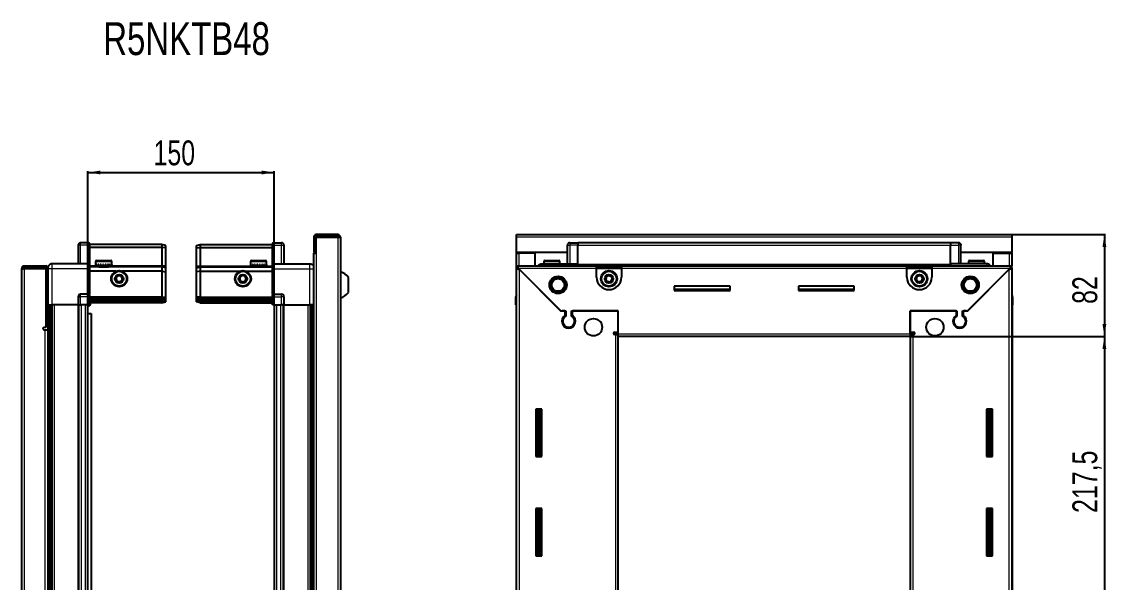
# Model space of a CAD drawing. Header units: millimetres. Extents: x 1021 to 2515, y 312 to 1714.
# Drawn here: x 1642 to 2515, y 1262 to 1714 of the extents above; entities that cross this region are included whole.
import ezdxf

# ---------------------------------------------------------------- set-up
doc = ezdxf.new("R2010")
doc.units = ezdxf.units.MM
doc.layers.add('FORMAT', color=7, linetype='Continuous')
doc.styles.add('SLDTEXTSTYLE0', font='TXT', dxfattribs={"width": 0.75})
doc.dimstyles.new('SLDDIMSTYLE0', dxfattribs={"dimtxt": 20, "dimasz": 10, "dimexe": 0, "dimexo": 0.0625, "dimgap": 5, "dimtad": 2, "dimdec": 1, "dimrnd": 1e-09, "dimzin": 12, "dimdsep": 46, "dimtxsty": 'SLDTEXTSTYLE0', "dimsah": 1, "dimcen": 0.09, "dimadec": 0, "dimazin": 3, "dimtfac": 1, "dimtofl": 0, "dimtmove": 0, "dimatfit": 3, "dimfxl": 0, "dimfrac": 2, "dimtolj": 1, "dimtzin": 12, "dimarcsym": 0})

# ---------------------------------------------------------------- blocks, each defined once
blk = doc.blocks.new('_D_4')
at = {"layer": 'FORMAT'}
for p, q in [((1695.13, 1485.67), (1695.13, 1593.16)), ((1695.13, 1592.16), (1845.13, 1592.16)), ((1845.13, 1485.67), (1845.13, 1593.16))]:
    blk.add_line(p, q, dxfattribs=at)
for points in [[(1695.13, 1592.16), (1705.13, 1590.63), (1705.13, 1593.7)], [(1845.13, 1592.16), (1835.13, 1593.7), (1835.13, 1590.63)]]:
    blk.add_solid(points, dxfattribs=at)
at = {"layer": 'FORMAT', "insert": (1747.97, 1617.95), "char_height": 20, "attachment_point": 1, "style": 'SLDTEXTSTYLE0'}
blk.add_mtext('150', dxfattribs=at)
blk = doc.blocks.new('_D_5')
at = {"layer": 'FORMAT'}
for p, q in [((2439.3, 1542.16), (2514.79, 1542.16)), ((2513.79, 1542.16), (2513.79, 1460.16)), ((2357.3, 1460.16), (2514.79, 1460.16))]:
    blk.add_line(p, q, dxfattribs=at)
for points in [[(2513.79, 1542.16), (2512.25, 1532.16), (2515.32, 1532.16)], [(2513.79, 1460.16), (2515.32, 1470.16), (2512.25, 1470.16)]]:
    blk.add_solid(points, dxfattribs=at)
at = {"layer": 'FORMAT', "insert": (2488, 1486.39), "char_height": 20, "attachment_point": 1, "rotation": 90, "style": 'SLDTEXTSTYLE0'}
blk.add_mtext('82', dxfattribs=at)
blk = doc.blocks.new('_D_6')
at = {"layer": 'FORMAT'}
for p, q in [((2357.3, 1460.16), (2514.79, 1460.16)), ((2513.79, 1460.16), (2513.79, 1242.66)), ((2356.3, 1242.66), (2514.79, 1242.66))]:
    blk.add_line(p, q, dxfattribs=at)
for points in [[(2513.79, 1460.16), (2512.25, 1450.16), (2515.32, 1450.16)], [(2513.79, 1242.66), (2515.32, 1252.66), (2512.25, 1252.66)]]:
    blk.add_solid(points, dxfattribs=at)
at = {"layer": 'FORMAT', "insert": (2488, 1318.16), "char_height": 20, "attachment_point": 1, "rotation": 90, "style": 'SLDTEXTSTYLE0'}
blk.add_mtext('217,5', dxfattribs=at)

msp = doc.modelspace()

# ---------------------------------------------------------------- linework, layer by layer
at = {"color": 7, "linetype": 'Continuous', "lineweight": 25}
for p, q in [((1876.98, 1540.06), (1876.98, 1527.66)), ((1878.48, 1540.06), (1878.48, 1527.66)), ((1878.98, 1527.16), (1878.98, 1540.06)), ((1878.98, 1540.06), (1896.38, 1540.06)), ((1896.38, 1542.16), (1879.08, 1542.16)), ((1896.38, 1540.66), (1879.08, 1540.66)), ((1896.38, 1540.66), (1896.38, 1542.16)), ((1896.38, 1540.06), (1898.48, 1540.06)), ((1898.48, 1540.06), (1898.48, 745.26)), ((2040.29, 1540.06), (2040.29, 1542.16)), ((2040.29, 1542.16), (2439.29, 1542.16)), ((2040.29, 1527.66), (2040.29, 1540.06)), ((2439.29, 1542.16), (2439.29, 1540.06)), ((2439.29, 1540.06), (2439.29, 1527.66)), ((1687.28, 1533.66), (1687.28, 1518.66)), ((1695.28, 1535.66), (1689.28, 1535.66)), ((1695.28, 1535.66), (1695.62, 1535.66)), ((1695.28, 1535.66), (1695.28, 1533.66)), ((1695.28, 1518.86), (1695.28, 1533.66)), ((1695.28, 1518.86), (1695.28, 1533.66)), ((1696.48, 1535.16), (1695.62, 1535.66)), ((1696.48, 1533.66), (1696.48, 1535.16)), ((1754.78, 1534.16), (1696.48, 1534.16)), ((1696.48, 1533.66), (1696.48, 1518.86)), ((1754.78, 1531.66), (1696.48, 1531.66)), ((1754.78, 1534.16), (1754.78, 1531.66)), ((1757.78, 1533.36), (1754.78, 1534.16)), ((1754.78, 1531.66), (1754.78, 1517.16)), ((1757.78, 1531.51), (1754.78, 1531.66)), ((1757.78, 1531.51), (1757.78, 1533.36)), ((1757.78, 1517.16), (1757.78, 1531.51)), ((1782.48, 1533.36), (1785.48, 1534.16)), ((1782.48, 1531.51), (1782.48, 1533.36)), ((1782.48, 1531.51), (1785.48, 1531.66)), ((1782.48, 1517.16), (1782.48, 1531.51)), ((1785.48, 1534.16), (1785.48, 1531.66)), ((1785.48, 1534.16), (1843.78, 1534.16)), ((1785.48, 1531.66), (1785.48, 1517.16)), ((1785.48, 1531.66), (1843.78, 1531.66)), ((1844.65, 1535.66), (1843.78, 1535.16)), ((1844.65, 1535.66), (1843.78, 1535.16)), ((1843.78, 1535.16), (1843.78, 1533.66)), ((1843.78, 1518.86), (1843.78, 1533.66)), ((1844.98, 1535.66), (1844.65, 1535.66)), ((1844.98, 1535.66), (1844.65, 1535.66)), ((1844.98, 1533.66), (1844.98, 1535.66)), ((1844.98, 1535.66), (1844.98, 1535.66)), ((1844.98, 1535.66), (1850.98, 1535.66)), ((1844.98, 1533.66), (1844.98, 1518.86)), ((1852.98, 1533.66), (1852.98, 1518.66)), ((2081.29, 1518.66), (2081.29, 1533.66)), ((2081.96, 1535.16), (2081.96, 1535.16)), ((2083.29, 1535.66), (2089.79, 1535.66)), ((2083.29, 1535.66), (2089.79, 1535.66)), ((2089.79, 1535.66), (2089.79, 1535.66)), ((2089.79, 1535.66), (2089.79, 1535.66)), ((2089.79, 1535.66), (2089.79, 1533.66)), ((2389.79, 1535.51), (2089.79, 1535.51)), ((2089.79, 1518.66), (2089.79, 1533.66)), ((2389.79, 1535.66), (2389.79, 1535.66)), ((2396.29, 1535.66), (2389.79, 1535.66)), ((2396.29, 1535.66), (2389.79, 1535.66)), ((2389.79, 1535.66), (2389.79, 1533.66)), ((2389.79, 1518.66), (2389.79, 1533.66)), ((2398.29, 1533.66), (2398.29, 1533.66)), ((2398.29, 1518.66), (2398.29, 1533.66)), ((1701.28, 1520.56), (1701.28, 1518.16)), ((1702.08, 1521.36), (1709.25, 1521.36)), ((1709.25, 1521.36), (1713.48, 1521.36)), ((1714.28, 1518.16), (1714.28, 1520.56)), ((1825.98, 1520.56), (1825.98, 1517.66)), ((1826.78, 1521.36), (1838.18, 1521.36)), ((1838.98, 1517.66), (1838.98, 1520.56)), ((1876.88, 1527.16), (1876.88, 758.16)), ((1876.88, 1527.16), (1878.98, 1527.16)), ((1876.98, 1527.66), (1878.48, 1527.66)), ((2081.29, 1527.66), (2040.29, 1527.66)), ((2040.29, 1527.16), (2040.29, 1527.66)), ((2040.29, 1527.16), (2042.39, 1527.16)), ((2040.29, 1516.91), (2040.29, 1527.16)), ((2041.79, 1527.16), (2041.79, 1527.66)), ((2055.29, 1527.16), (2042.39, 1527.16)), ((2055.29, 1516.91), (2055.29, 1527.16)), ((2062.29, 1520.56), (2062.29, 1518.66)), ((2063.09, 1521.36), (2074.49, 1521.36)), ((2075.29, 1518.66), (2075.29, 1520.56)), ((2439.29, 1527.66), (2398.29, 1527.66)), ((2404.29, 1520.56), (2404.29, 1518.66)), ((2405.09, 1521.36), (2416.49, 1521.36)), ((2417.29, 1518.66), (2417.29, 1520.56)), ((2424.29, 1516.91), (2424.29, 1527.16)), ((2424.29, 1527.16), (2437.19, 1527.16)), ((2437.19, 1527.16), (2439.29, 1527.16)), ((2437.79, 1527.16), (2437.79, 1527.66)), ((2439.29, 1527.16), (2439.29, 1527.66)), ((2439.29, 1527.16), (2439.29, 1516.91)), ((1643.28, 1514.81), (1641.78, 1514.81)), ((1641.78, 1514.31), (1641.78, 1514.81)), ((1641.78, 771.01), (1641.78, 1514.31)), ((1643.88, 1515.41), (1643.88, 1516.91)), ((1643.88, 1516.91), (1644.78, 1516.91)), ((1643.88, 1515.41), (1644.78, 1515.41)), ((1643.88, 1514.91), (1661.28, 1514.91)), ((1644.78, 1516.91), (1661.28, 1516.91)), ((1644.78, 1515.41), (1644.78, 1516.91)), ((1644.78, 1515.41), (1661.28, 1515.41)), ((1661.28, 1515.41), (1661.28, 1516.91)), ((1662.78, 1514.91), (1661.28, 1514.91)), ((1661.28, 1514.91), (1661.28, 1467.41)), ((1662.78, 1514.66), (1662.78, 1485.66)), ((1695.28, 1518.66), (1666.28, 1518.66)), ((1695.28, 1518.66), (1695.28, 1518.86)), ((1695.28, 1518.66), (1696.48, 1518.66)), ((1695.28, 1514.66), (1695.28, 1518.66)), ((1695.28, 1494.36), (1695.28, 1514.66)), ((1696.48, 1518.86), (1696.48, 1518.66)), ((1696.48, 1518.66), (1696.48, 1514.66)), ((1754.78, 1516.16), (1696.48, 1516.16)), ((1696.48, 1514.66), (1696.48, 1494.36)), ((1717.78, 1512.66), (1696.48, 1512.66)), ((1701.28, 1518.16), (1701.28, 1517.66)), ((1701.28, 1517.66), (1701.42, 1517.66)), ((1701.61, 1518.16), (1701.42, 1518.16)), ((1701.42, 1518.16), (1701.42, 1517.66)), ((1701.42, 1517.66), (1701.61, 1517.66)), ((1701.61, 1518.16), (1701.61, 1517.66)), ((1701.61, 1517.66), (1702.14, 1517.66)), ((1702.54, 1518.16), (1702.14, 1518.16)), ((1702.14, 1518.16), (1702.14, 1517.66)), ((1702.14, 1517.66), (1702.54, 1517.66)), ((1702.54, 1518.16), (1702.54, 1517.66)), ((1702.54, 1517.66), (1703.41, 1517.66)), ((1703.38, 1517.66), (1703.38, 1517.56)), ((1703.38, 1517.56), (1712.18, 1517.56)), ((1703.98, 1518.16), (1703.41, 1518.16)), ((1703.41, 1518.16), (1703.41, 1517.66)), ((1703.41, 1517.66), (1703.98, 1517.66)), ((1703.78, 1517.16), (1704.47, 1516.68)), ((1703.78, 1517.16), (1708.81, 1517.16)), ((1704.47, 1516.68), (1703.78, 1516.2)), ((1703.78, 1516.2), (1703.78, 1516.16)), ((1703.78, 1516.2), (1708.81, 1516.2)), ((1703.98, 1518.16), (1703.98, 1517.66)), ((1703.98, 1517.66), (1705.1, 1517.66)), ((1704.47, 1516.68), (1708.64, 1516.68)), ((1705.79, 1518.16), (1705.1, 1518.16)), ((1705.1, 1518.16), (1705.1, 1517.66)), ((1705.1, 1517.66), (1705.79, 1517.66)), ((1705.79, 1518.16), (1705.79, 1517.66)), ((1705.79, 1517.66), (1707.07, 1517.66)), ((1707.8, 1518.16), (1707.07, 1518.16)), ((1707.07, 1518.16), (1707.07, 1517.66)), ((1707.07, 1517.66), (1707.3, 1517.66)), ((1707.3, 1518.16), (1707.3, 1517.66)), ((1707.8, 1518.16), (1707.8, 1517.66)), ((1707.8, 1518.16), (1707.8, 1517.66)), ((1707.8, 1517.66), (1709.1, 1517.66)), ((1707.8, 1517.66), (1707.8, 1517.66)), ((1708.64, 1516.68), (1711.09, 1516.68)), ((1708.81, 1517.16), (1711.78, 1517.16)), ((1708.81, 1516.2), (1711.78, 1516.2)), ((1709.81, 1518.16), (1709.1, 1518.16)), ((1709.1, 1518.16), (1709.1, 1517.66)), ((1709.16, 1518.16), (1709.16, 1517.66)), ((1709.16, 1517.66), (1709.81, 1517.66)), ((1709.81, 1518.16), (1709.81, 1517.66)), ((1709.81, 1517.66), (1711, 1517.66)), ((1711.62, 1518.16), (1711, 1518.16)), ((1711, 1518.16), (1711, 1517.66)), ((1711, 1517.66), (1711.62, 1517.66)), ((1711.09, 1516.68), (1711.78, 1517.16)), ((1711.78, 1516.2), (1711.09, 1516.68)), ((1711.62, 1518.16), (1711.62, 1517.66)), ((1711.62, 1517.66), (1712.59, 1517.66)), ((1711.78, 1516.16), (1711.78, 1516.2)), ((1712.18, 1517.56), (1712.18, 1517.66)), ((1713.05, 1518.16), (1712.59, 1518.16)), ((1712.59, 1518.16), (1712.59, 1517.66)), ((1712.59, 1517.66), (1713.05, 1517.66)), ((1713.05, 1518.16), (1713.05, 1517.66)), ((1713.05, 1517.66), (1713.71, 1517.66)), ((1713.97, 1518.16), (1713.71, 1518.16)), ((1713.71, 1518.16), (1713.71, 1517.66)), ((1713.71, 1517.66), (1713.97, 1517.66)), ((1713.97, 1518.16), (1713.97, 1517.66)), ((1713.97, 1517.66), (1714.24, 1517.66)), ((1714.28, 1518.16), (1714.24, 1518.16)), ((1714.24, 1518.16), (1714.24, 1517.66)), ((1714.24, 1517.66), (1714.28, 1517.66)), ((1714.28, 1518.16), (1714.28, 1517.66)), ((1754.78, 1512.66), (1722.78, 1512.66)), ((1754.78, 1517.16), (1754.78, 1516.16)), ((1754.78, 1516.16), (1754.78, 1512.66)), ((1757.78, 1515.36), (1754.78, 1516.16)), ((1754.78, 1512.66), (1754.78, 1492.16)), ((1754.78, 1512.66), (1757.78, 1512.33)), ((1757.78, 1515.36), (1757.78, 1517.16)), ((1757.78, 1512.33), (1757.78, 1515.36)), ((1757.78, 1492.16), (1757.78, 1512.33)), ((1782.48, 1515.36), (1782.48, 1517.16)), ((1782.48, 1515.36), (1785.48, 1516.16)), ((1782.48, 1512.33), (1782.48, 1515.36)), ((1785.48, 1512.66), (1782.48, 1512.33)), ((1782.48, 1492.16), (1782.48, 1512.33)), ((1785.48, 1517.16), (1785.48, 1516.16)), ((1785.48, 1516.16), (1785.48, 1512.66)), ((1785.48, 1516.16), (1843.78, 1516.16)), ((1785.48, 1512.66), (1785.48, 1492.16)), ((1785.48, 1512.66), (1817.48, 1512.66)), ((1822.48, 1512.66), (1843.78, 1512.66)), ((1825.98, 1517.66), (1826.02, 1517.66)), ((1826.14, 1518.16), (1826.02, 1518.16)), ((1826.02, 1518.16), (1826.02, 1517.66)), ((1826.02, 1517.66), (1826.14, 1517.66)), ((1826.14, 1518.16), (1826.14, 1517.66)), ((1826.14, 1517.66), (1826.55, 1517.66)), ((1826.89, 1518.16), (1826.55, 1518.16)), ((1826.55, 1518.16), (1826.55, 1517.66)), ((1826.55, 1517.66), (1826.89, 1517.66)), ((1826.89, 1518.16), (1826.89, 1517.66)), ((1826.89, 1517.66), (1827.66, 1517.66)), ((1828.19, 1518.16), (1827.66, 1518.16)), ((1827.66, 1518.16), (1827.66, 1517.66)), ((1827.66, 1517.66), (1828.19, 1517.66)), ((1828.08, 1517.66), (1828.08, 1517.56)), ((1828.08, 1517.56), (1836.88, 1517.56)), ((1828.19, 1518.16), (1828.19, 1517.66)), ((1828.19, 1517.66), (1829.25, 1517.66)), ((1828.48, 1517.16), (1829.17, 1516.68)), ((1828.48, 1517.16), (1836.48, 1517.16)), ((1829.17, 1516.68), (1828.48, 1516.2)), ((1828.48, 1516.2), (1828.48, 1516.16)), ((1828.48, 1516.2), (1836.48, 1516.2)), ((1829.17, 1516.68), (1835.79, 1516.68)), ((1829.91, 1518.16), (1829.25, 1518.16)), ((1829.25, 1518.16), (1829.25, 1517.66)), ((1829.25, 1517.66), (1829.91, 1517.66)), ((1829.91, 1518.16), (1829.91, 1517.66)), ((1829.91, 1517.66), (1831.15, 1517.66)), ((1831.88, 1518.16), (1831.15, 1518.16)), ((1831.15, 1518.16), (1831.15, 1517.66)), ((1831.15, 1517.66), (1831.58, 1517.66)), ((1831.58, 1518.16), (1831.58, 1517.66)), ((1831.88, 1518.16), (1831.88, 1517.66)), ((1831.88, 1517.66), (1833.18, 1517.66)), ((1833.9, 1518.16), (1833.18, 1518.16)), ((1833.18, 1518.16), (1833.18, 1517.66)), ((1833.45, 1518.16), (1833.45, 1517.66)), ((1833.45, 1517.66), (1833.9, 1517.66)), ((1833.9, 1518.16), (1833.9, 1517.66)), ((1833.9, 1517.66), (1835.14, 1517.66)), ((1835.8, 1518.16), (1835.14, 1518.16)), ((1835.14, 1518.16), (1835.14, 1517.66)), ((1835.14, 1517.66), (1835.8, 1517.66)), ((1835.79, 1516.68), (1836.48, 1517.16)), ((1836.48, 1516.2), (1835.79, 1516.68)), ((1835.8, 1518.16), (1835.8, 1517.66)), ((1835.8, 1517.66), (1836.84, 1517.66)), ((1836.48, 1516.16), (1836.48, 1516.2)), ((1837.36, 1518.16), (1836.84, 1518.16)), ((1836.84, 1518.16), (1836.84, 1517.66)), ((1836.84, 1517.66), (1837.36, 1517.66)), ((1836.88, 1517.56), (1836.88, 1517.66)), ((1837.36, 1518.16), (1837.36, 1517.66)), ((1837.36, 1517.66), (1838.12, 1517.66)), ((1838.45, 1518.16), (1838.12, 1518.16)), ((1838.12, 1518.16), (1838.12, 1517.66)), ((1838.12, 1517.66), (1838.45, 1517.66)), ((1838.45, 1518.16), (1838.45, 1517.66)), ((1838.45, 1517.66), (1838.84, 1517.66)), ((1838.95, 1518.16), (1838.84, 1518.16)), ((1838.84, 1518.16), (1838.84, 1517.66)), ((1838.84, 1517.66), (1838.95, 1517.66)), ((1838.95, 1518.16), (1838.95, 1517.66)), ((1838.95, 1517.66), (1838.98, 1517.66)), ((1843.78, 1518.66), (1843.78, 1518.86)), ((1844.98, 1518.66), (1843.78, 1518.66)), ((1843.78, 1514.66), (1843.78, 1518.66)), ((1843.78, 1494.36), (1843.78, 1514.66)), ((1844.98, 1518.86), (1844.98, 1518.66)), ((1844.98, 1518.66), (1844.98, 1514.66)), ((1844.98, 1518.66), (1873.98, 1518.66)), ((1844.98, 1514.66), (1844.98, 1494.36)), ((2040.29, 1515.41), (2040.29, 1516.91)), ((2040.29, 1516.91), (2041.29, 1516.91)), ((2040.29, 1514.91), (2040.29, 1515.41)), ((2040.29, 1515.41), (2041.29, 1515.41)), ((2040.29, 770.41), (2040.29, 1514.91)), ((2041.79, 1514.91), (2040.29, 1514.91)), ((2041.29, 1515.41), (2041.29, 1516.91)), ((2041.29, 1516.91), (2104.79, 1516.91)), ((2041.89, 1514.81), (2075.79, 1480.91)), ((2076.49, 1480.21), (2042.39, 1514.31)), ((2060.79, 1518.66), (2089.79, 1518.66)), ((2089.79, 1518.66), (2089.79, 1518.16)), ((2089.79, 1517.51), (2389.79, 1517.51)), ((2104.79, 1514.81), (2104.79, 1516.91)), ((2104.79, 1516.91), (2124.79, 1516.91)), ((2104.79, 1515.41), (2124.79, 1515.41)), ((2104.79, 1507.91), (2104.79, 1514.81)), ((2124.79, 1516.91), (2124.79, 1514.81)), ((2124.79, 1516.91), (2354.79, 1516.91)), ((2124.79, 1514.81), (2124.79, 1507.91)), ((2354.79, 1514.81), (2354.79, 1516.91)), ((2354.79, 1516.91), (2374.79, 1516.91)), ((2354.79, 1515.41), (2374.79, 1515.41)), ((2354.79, 1507.91), (2354.79, 1514.81)), ((2374.79, 1516.91), (2438.29, 1516.91)), ((2374.79, 1516.91), (2374.79, 1514.81)), ((2374.79, 1514.81), (2374.79, 1507.91)), ((2418.79, 1518.66), (2389.79, 1518.66)), ((2389.79, 1518.66), (2389.79, 1518.16)), ((2437.19, 1514.31), (2403.09, 1480.21)), ((2403.79, 1480.91), (2437.69, 1514.81)), ((2437.79, 1514.91), (2439.29, 1514.91)), ((2438.29, 1515.41), (2438.29, 1516.91)), ((2438.29, 1516.91), (2439.29, 1516.91)), ((2438.29, 1515.41), (2439.29, 1515.41)), ((2439.29, 1515.41), (2439.29, 1516.91)), ((2439.29, 1515.41), (2439.29, 1514.91)), ((2439.29, 1514.91), (2439.29, 770.41)), ((1905.08, 1495.66), (1905.08, 1507.66)), ((1695.28, 1494.16), (1689.28, 1494.16)), ((1695.28, 1494.16), (1695.28, 1494.36)), ((1695.28, 1494.16), (1695.28, 1492.16)), ((1695.28, 1494.16), (1696.48, 1494.16)), ((1696.48, 1494.36), (1696.48, 1494.16)), ((1696.48, 1493.49), (1696.48, 1494.16)), ((1843.78, 1494.16), (1843.78, 1494.36)), ((1844.98, 1494.16), (1843.78, 1494.16)), ((1843.78, 1494.16), (1843.78, 1493.49)), ((1844.98, 1494.36), (1844.98, 1494.16)), ((1844.98, 1492.16), (1844.98, 1494.16)), ((1844.98, 1492.16), (1844.98, 1494.16)), ((1844.98, 1494.16), (1850.98, 1494.16)), ((2212.29, 1500.66), (2167.29, 1500.66)), ((2167.29, 1500.66), (2167.29, 1497.16)), ((2212.29, 1497.91), (2167.29, 1497.91)), ((2167.29, 1497.16), (2212.29, 1497.16)), ((2212.29, 1497.16), (2212.29, 1500.66)), ((2312.29, 1500.66), (2267.29, 1500.66)), ((2267.29, 1500.66), (2267.29, 1497.16)), ((2312.29, 1497.91), (2267.29, 1497.91)), ((2267.29, 1497.16), (2312.29, 1497.16)), ((2312.29, 1497.16), (2312.29, 1500.66)), ((1661.28, 1488.41), (1662.78, 1488.41)), ((1662.78, 1485.66), (1661.28, 1485.66)), ((1663.43, 799.66), (1663.43, 1485.66)), ((1665.23, 1485.66), (1665.23, 799.66)), ((1665.26, 1485.66), (1665.26, 799.66)), ((1687.28, 1485.66), (1666.28, 1485.66)), ((1687.28, 1492.16), (1687.28, 1485.66)), ((1687.28, 1485.66), (1689.28, 1485.66)), ((1687.93, 799.66), (1687.93, 1485.66)), ((1695.28, 1485.66), (1689.28, 1485.66)), ((1695.13, 799.66), (1695.13, 1485.66)), ((1695.28, 1485.66), (1695.28, 1492.16)), ((1695.28, 1485.66), (1695.28, 1492.16)), ((1695.28, 1485.66), (1695.62, 1485.66)), ((1695.28, 1485.66), (1695.28, 1485.66)), ((1695.62, 1485.66), (1695.62, 1492.16)), ((1696.48, 1485.66), (1695.62, 1485.66)), ((1695.62, 1485.66), (1695.62, 1485.66)), ((1696.48, 1493.49), (1696.48, 1485.66)), ((1754.78, 1491.16), (1696.48, 1491.16)), ((1754.78, 1490.16), (1696.48, 1490.16)), ((1754.78, 1488.66), (1696.48, 1488.66)), ((1754.78, 1487.16), (1696.48, 1487.16)), ((1754.78, 1492.16), (1754.78, 1491.16)), ((1754.78, 1491.16), (1754.78, 1490.16)), ((1754.78, 1491.16), (1757.78, 1490.36)), ((1754.78, 1490.16), (1754.78, 1488.66)), ((1754.78, 1490.16), (1757.78, 1489.62)), ((1754.78, 1488.66), (1757.78, 1489.12)), ((1754.78, 1488.66), (1754.78, 1487.16)), ((1754.78, 1487.16), (1757.78, 1487.97)), ((1757.78, 1490.36), (1757.78, 1492.16)), ((1757.78, 1489.62), (1757.78, 1490.36)), ((1757.78, 1489.12), (1757.78, 1489.62)), ((1757.78, 1487.97), (1757.78, 1489.12)), ((1782.48, 1490.36), (1782.48, 1492.16)), ((1785.48, 1491.16), (1782.48, 1490.36)), ((1782.48, 1489.62), (1782.48, 1490.36)), ((1785.48, 1490.16), (1782.48, 1489.62)), ((1782.48, 1489.12), (1782.48, 1489.62)), ((1785.48, 1488.66), (1782.48, 1489.12)), ((1782.48, 1487.97), (1782.48, 1489.12)), ((1785.48, 1487.16), (1782.48, 1487.97)), ((1785.48, 1492.16), (1785.48, 1491.16)), ((1785.48, 1491.16), (1785.48, 1490.16)), ((1785.48, 1491.16), (1843.78, 1491.16)), ((1785.48, 1490.16), (1843.78, 1490.16)), ((1785.48, 1490.16), (1785.48, 1488.66)), ((1785.48, 1488.66), (1785.48, 1487.16)), ((1785.48, 1488.66), (1843.78, 1488.66)), ((1785.48, 1487.16), (1843.78, 1487.16)), ((1843.78, 1485.66), (1843.78, 1493.49)), ((1844.65, 1485.66), (1843.78, 1485.66)), ((1844.65, 1492.16), (1844.65, 1485.66)), ((1844.98, 1485.66), (1844.65, 1485.66)), ((1844.98, 1492.16), (1844.98, 1485.66)), ((1844.98, 1485.66), (1850.98, 1485.66)), ((1845.13, 1485.66), (1845.13, 799.66)), ((1852.98, 1485.66), (1850.98, 1485.66)), ((1852.33, 1485.66), (1852.33, 799.66)), ((1852.98, 1492.16), (1852.98, 1485.66)), ((1852.98, 1485.66), (1873.98, 1485.66)), ((1875.01, 799.66), (1875.01, 1485.66)), ((1875.04, 799.66), (1875.04, 1485.66)), ((1876.83, 1485.66), (1876.83, 799.66)), ((2039.79, 1492.16), (2039.79, 1485.66)), ((2039.79, 1485.66), (2039.79, 1492.16)), ((2039.79, 1485.66), (2039.79, 1485.66)), ((2040.29, 1485.66), (2039.79, 1485.66)), ((2039.94, 1485.66), (2039.94, 799.66)), ((2439.29, 1493.49), (2439.29, 1493.49)), ((2439.29, 1485.66), (2439.79, 1485.66)), ((2439.64, 799.66), (2439.64, 1485.66)), ((2439.79, 1492.16), (2439.79, 1485.66)), ((2439.79, 1485.66), (2439.79, 1492.16)), ((2439.79, 1485.66), (2439.79, 1485.66)), ((2439.79, 1485.66), (2439.79, 1485.66)), ((1695.13, 1478.66), (1697.63, 1478.66)), ((1697.63, 1478.66), (1697.63, 805.16)), ((2075.79, 1480.91), (2079.99, 1480.91)), ((2077.19, 1480.91), (2076.49, 1480.21)), ((2079.29, 1480.91), (2077.19, 1480.91)), ((2079.29, 1480.91), (2079.29, 1477.02)), ((2079.99, 1480.91), (2079.99, 1476.63)), ((2084.59, 1480.91), (2122.29, 1480.91)), ((2084.59, 1476.63), (2084.59, 1480.91)), ((2085.29, 1477.02), (2085.29, 1480.91)), ((2122.29, 1480.91), (2085.29, 1480.91)), ((2122.29, 1462.26), (2122.29, 1480.91)), ((2122.29, 1463.66), (2122.29, 1480.91)), ((2357.29, 1480.91), (2394.99, 1480.91)), ((2357.29, 1462.26), (2357.29, 1480.91)), ((2357.29, 1480.91), (2357.29, 1463.66)), ((2394.29, 1480.91), (2357.29, 1480.91)), ((2394.29, 1480.91), (2394.29, 1477.02)), ((2394.99, 1480.91), (2394.99, 1476.63)), ((2399.59, 1480.91), (2403.79, 1480.91)), ((2399.59, 1476.63), (2399.59, 1480.91)), ((2402.39, 1480.91), (2400.29, 1480.91)), ((2400.29, 1477.02), (2400.29, 1480.91)), ((2403.09, 1480.21), (2402.39, 1480.91)), ((2080.29, 1468.05), (2080.29, 1467.29)), ((2399.29, 1468.05), (2399.29, 1467.29)), ((1661.28, 1467.41), (1659.93, 1467.41)), ((1659.93, 1465.41), (1660.68, 1465.41)), ((1660.68, 1465.41), (1662.78, 1465.41)), ((1662.78, 1465.41), (1662.78, 819.91)), ((2119.44, 1463.66), (2122.29, 1463.66)), ((2120.19, 1461.66), (2119.44, 1461.66)), ((2120.19, 1461.66), (2122.29, 1461.66)), ((2122.29, 1462.66), (2120.29, 1462.66)), ((2120.29, 1462.66), (2120.29, 1461.66)), ((2122.29, 1460.16), (2122.29, 1462.26)), ((2357.29, 1460.16), (2122.29, 1460.16)), ((2122.29, 825.16), (2122.29, 1460.16)), ((2357.29, 1463.66), (2360.14, 1463.66)), ((2359.29, 1462.66), (2357.29, 1462.66)), ((2357.29, 1462.26), (2357.29, 1460.16)), ((2357.29, 1461.66), (2359.39, 1461.66)), ((2357.29, 1460.16), (2357.29, 825.16)), ((2359.29, 1461.66), (2359.29, 1462.66)), ((2360.14, 1461.66), (2359.39, 1461.66)), ((2060.79, 1401.66), (2055.79, 1401.66)), ((2055.79, 1401.66), (2055.79, 1363.66)), ((2057.94, 1363.66), (2057.94, 1401.66)), ((2059.73, 1363.66), (2059.73, 1401.66)), ((2059.76, 1363.66), (2059.76, 1401.66)), ((2060.79, 1363.66), (2060.79, 1401.66)), ((2418.79, 1401.66), (2418.79, 1363.66)), ((2423.79, 1401.66), (2418.79, 1401.66)), ((2419.81, 1401.66), (2419.81, 1363.66)), ((2419.84, 1401.66), (2419.84, 1363.66)), ((2421.64, 1401.66), (2421.64, 1363.66)), ((2423.79, 1363.66), (2423.79, 1401.66)), ((2055.79, 1363.66), (2060.79, 1363.66)), ((2418.79, 1363.66), (2423.79, 1363.66)), ((2060.79, 1321.66), (2055.79, 1321.66)), ((2055.79, 1321.66), (2055.79, 1283.66)), ((2057.94, 1283.66), (2057.94, 1321.66)), ((2059.73, 1283.66), (2059.73, 1321.66)), ((2059.76, 1283.66), (2059.76, 1321.66)), ((2060.79, 1283.66), (2060.79, 1321.66)), ((2418.79, 1321.66), (2418.79, 1283.66)), ((2423.79, 1321.66), (2418.79, 1321.66)), ((2419.81, 1321.66), (2419.81, 1283.66)), ((2419.84, 1321.66), (2419.84, 1283.66)), ((2421.64, 1321.66), (2421.64, 1283.66)), ((2423.79, 1283.66), (2423.79, 1321.66)), ((2055.79, 1283.66), (2060.79, 1283.66)), ((2418.79, 1283.66), (2423.79, 1283.66))]:
    msp.add_line(p, q, dxfattribs=at)
at = {"color": 8, "linetype": 'Continuous', "lineweight": 18}
for p, q in [((1878.48, 1540.06), (1876.98, 1540.06)), ((1879.08, 1540.66), (1879.08, 1542.16)), ((1896.38, 1540.06), (1896.38, 745.26)), ((2439.29, 1540.06), (2040.29, 1540.06)), ((1689.28, 1533.66), (1687.28, 1533.66)), ((1689.28, 1533.66), (1689.28, 1535.66)), ((1689.28, 1518.66), (1689.28, 1533.66)), ((1695.28, 1533.66), (1689.28, 1533.66)), ((1695.28, 1533.66), (1696.48, 1533.66)), ((1844.98, 1533.66), (1843.78, 1533.66)), ((1844.98, 1533.66), (1850.98, 1533.66)), ((1850.98, 1533.66), (1850.98, 1535.66)), ((1850.98, 1518.66), (1850.98, 1533.66)), ((1850.98, 1533.66), (1852.98, 1533.66)), ((2081.29, 1533.66), (2083.29, 1533.66)), ((2083.29, 1535.66), (2083.29, 1533.66)), ((2083.29, 1533.66), (2083.29, 1518.66)), ((2089.79, 1533.66), (2083.29, 1533.66)), ((2389.79, 1533.51), (2089.79, 1533.51)), ((2389.79, 1533.66), (2396.29, 1533.66)), ((2396.29, 1535.66), (2396.29, 1533.66)), ((2396.29, 1533.66), (2396.29, 1518.66)), ((2398.29, 1533.66), (2396.29, 1533.66)), ((1701.28, 1520.56), (1709.46, 1520.56)), ((1709.46, 1520.56), (1714.28, 1520.56)), ((1825.98, 1520.56), (1838.98, 1520.56)), ((1878.98, 1527.16), (1878.98, 758.16)), ((2042.39, 1527.16), (2042.39, 1527.66)), ((2042.39, 1516.91), (2042.39, 1527.16)), ((2062.29, 1520.56), (2075.29, 1520.56)), ((2404.29, 1520.56), (2417.29, 1520.56)), ((2437.19, 1527.66), (2437.19, 1527.16)), ((2437.19, 1527.16), (2437.19, 1516.91)), ((1643.88, 1514.91), (1643.88, 770.41)), ((1666.28, 1485.66), (1666.28, 1514.66)), ((1695.28, 1514.66), (1666.28, 1514.66)), ((1695.28, 1518.86), (1696.48, 1518.86)), ((1695.28, 1514.66), (1696.48, 1514.66)), ((1703.78, 1517.16), (1696.48, 1517.16)), ((1754.78, 1517.16), (1711.78, 1517.16)), ((1757.78, 1517.16), (1754.78, 1517.16)), ((1782.48, 1517.16), (1785.48, 1517.16)), ((1785.48, 1517.16), (1828.48, 1517.16)), ((1836.48, 1517.16), (1843.78, 1517.16)), ((1843.78, 1518.86), (1844.98, 1518.86)), ((1844.98, 1514.66), (1843.78, 1514.66)), ((1844.98, 1514.66), (1873.98, 1514.66)), ((1873.98, 1485.66), (1873.98, 1514.66)), ((2104.79, 1514.81), (2041.89, 1514.81)), ((2042.39, 1514.31), (2042.39, 771.01)), ((2389.79, 1518.16), (2089.79, 1518.16)), ((2389.79, 1516.93), (2089.79, 1516.93)), ((2104.79, 1514.81), (2124.79, 1514.81)), ((2354.79, 1514.81), (2124.79, 1514.81)), ((2354.79, 1514.81), (2374.79, 1514.81)), ((2437.69, 1514.81), (2374.79, 1514.81)), ((2437.19, 771.01), (2437.19, 1514.31)), ((1689.28, 1492.16), (1689.28, 1494.16)), ((1695.28, 1494.36), (1696.48, 1494.36)), ((1843.78, 1494.36), (1844.98, 1494.36)), ((1850.98, 1492.16), (1850.98, 1494.16)), ((1662.78, 1465.41), (1662.78, 1485.66)), ((1664.02, 1485.66), (1664.02, 799.66)), ((1666.47, 799.66), (1666.47, 1485.66)), ((1667.88, 1485.66), (1667.88, 799.66)), ((1687.28, 1492.16), (1689.28, 1492.16)), ((1687.28, 799.66), (1687.28, 1485.66)), ((1689.28, 1485.66), (1689.28, 1492.16)), ((1695.28, 1492.16), (1689.28, 1492.16)), ((1689.93, 799.66), (1689.93, 1485.66)), ((1693.13, 799.66), (1693.13, 1485.66)), ((1695.28, 1492.16), (1695.62, 1492.16)), ((1695.28, 1485.66), (1695.62, 1485.66)), ((1754.78, 1492.16), (1696.48, 1492.16)), ((1754.78, 1492.16), (1757.78, 1492.16)), ((1785.48, 1492.16), (1782.48, 1492.16)), ((1785.48, 1492.16), (1843.78, 1492.16)), ((1844.98, 1492.16), (1844.65, 1492.16)), ((1844.98, 1492.16), (1850.98, 1492.16)), ((1847.13, 1485.66), (1847.13, 799.66)), ((1850.33, 1485.66), (1850.33, 799.66)), ((1850.98, 1485.66), (1850.98, 1492.16)), ((1852.98, 1492.16), (1850.98, 1492.16)), ((1852.98, 1485.66), (1852.98, 799.66)), ((1872.39, 799.66), (1872.39, 1485.66)), ((1873.8, 1485.66), (1873.8, 799.66)), ((1876.25, 799.66), (1876.25, 1485.66)), ((2040.29, 1492.16), (2039.79, 1492.16)), ((2439.29, 1492.16), (2439.79, 1492.16)), ((1660.68, 819.91), (1660.68, 1465.41)), ((2120.19, 823.66), (2120.19, 1461.66)), ((2122.29, 1462.26), (2357.29, 1462.26)), ((2359.39, 1461.66), (2359.39, 823.66)), ((2057.29, 1401.66), (2057.29, 1363.66)), ((2058.52, 1401.66), (2058.52, 1363.66)), ((2421.05, 1363.66), (2421.05, 1401.66)), ((2422.29, 1363.66), (2422.29, 1401.66)), ((2057.29, 1321.66), (2057.29, 1283.66)), ((2058.52, 1321.66), (2058.52, 1283.66)), ((2421.05, 1283.66), (2421.05, 1321.66)), ((2422.29, 1283.66), (2422.29, 1321.66))]:
    msp.add_line(p, q, dxfattribs=at)
at = {"color": 7, "linetype": 'Continuous', "lineweight": 25, "flags": 128}
msp.add_lwpolyline([(2398.14, 1534.42), (2398.25, 1534.05), (2398.29, 1533.66)], dxfattribs=at)
at = {"color": 7, "linetype": 'Continuous', "lineweight": 25}
for centre, radius in [((1720.28, 1506.66), 6.5), ((1819.98, 1506.66), 6.5), ((2114.79, 1506.66), 6.5), ((2364.79, 1506.66), 6.5), ((1720.28, 1506.66), 3.46), ((1819.98, 1506.66), 3.46), ((2073.79, 1501.66), 7), ((2073.79, 1501.66), 6.03), ((2073.79, 1501.66), 5.1), ((2114.79, 1506.66), 3.46), ((2364.79, 1506.66), 3.46), ((2405.79, 1501.66), 7), ((2405.79, 1501.66), 6.03), ((2405.79, 1501.66), 5.1), ((2102.29, 1467.66), 7), ((2377.29, 1467.66), 7)]:
    msp.add_circle(centre, radius, dxfattribs=at)
at = {"color": 8, "linetype": 'Continuous', "lineweight": 18}
for centre in [(1720.28, 1506.66), (1819.98, 1506.66), (2114.79, 1506.66), (2364.79, 1506.66)]:
    msp.add_circle(centre, 5.7, dxfattribs=at)
at = {"color": 7, "linetype": 'Continuous', "lineweight": 25}
for centre, radius, start, end in [((1879.08, 1540.06), 2.1, 90, 180), ((1879.08, 1540.06), 0.6, 90, 180), ((1896.38, 1540.06), 2.1, 360, 90), ((1896.38, 1540.06), 0.6, 360, 90), ((1689.28, 1533.66), 2, 90, 180), ((1850.98, 1533.66), 2, 360, 90), ((2083.29, 1533.66), 2, 90, 180), ((2083.29, 1533.66), 2, 123.94202, 131.40962), ((2083.29, 1533.66), 2, 90, 108.58003), ((2396.29, 1533.66), 2, 0, 90), ((1702.08, 1520.56), 0.8, 90, 180), ((1713.48, 1520.56), 0.8, 0, 90), ((1826.78, 1520.56), 0.8, 90, 180), ((1838.18, 1520.56), 0.8, 0, 90), ((2063.09, 1520.56), 0.8, 90, 180), ((2074.49, 1520.56), 0.8, 0, 90), ((2405.09, 1520.56), 0.8, 90, 180), ((2416.49, 1520.56), 0.8, 0, 90), ((1643.78, 1514.41), 0.5, 90, 117.7907), ((1661.18, 1514.81), 0.6, 9.59407, 90), ((1661.18, 1514.81), 2.1, 32.2369, 87.2706), ((1703.38, 1517.16), 0.4, 0, 90), ((1712.18, 1517.16), 0.4, 90, 180), ((1828.08, 1517.16), 0.4, 0, 90), ((1836.88, 1517.16), 0.4, 90, 180), ((1895.46, 1500.64), 11.91, 36.1266, 75.29965), ((2081.09, 1518.86), 0.2, 270, 0), ((2398.49, 1518.86), 0.2, 180, 270), ((1720.28, 1506.66), 2.5, 161.00659, 221.00659), ((1720.28, 1506.66), 2.5, 101.00659, 161.00659), ((1720.28, 1506.66), 2.5, 221.00659, 281.00659), ((1720.28, 1506.66), 2.5, 41.00659, 101.00659), ((1720.28, 1506.66), 2.5, 281.00659, 341.00659), ((1720.28, 1506.66), 2.5, 341.00659, 41.00659), ((1819.98, 1506.66), 2.5, 120.74103, 180.74103), ((1819.98, 1506.66), 2.5, 180.74103, 240.74103), ((1819.98, 1506.66), 2.5, 60.74103, 120.74103), ((1819.98, 1506.66), 2.5, 240.74103, 300.74103), ((1819.98, 1506.66), 2.5, 0.74103, 60.74103), ((1819.98, 1506.66), 2.5, 300.74103, 0.74103), ((2114.79, 1507.91), 10, 180, 270), ((2114.79, 1506.66), 2.5, 134.01559, 194.01559), ((2114.79, 1506.66), 2.5, 194.01559, 254.01559), ((2114.79, 1506.66), 2.5, 74.01559, 134.01559), ((2114.79, 1506.66), 2.5, 254.01559, 314.01559), ((2114.79, 1507.91), 10, 270, 0), ((2114.79, 1506.66), 2.5, 14.01559, 74.01559), ((2114.79, 1506.66), 2.5, 314.01559, 14.01559), ((2364.79, 1507.91), 10, 180, 270), ((2364.79, 1506.66), 2.5, 160.11158, 220.11158), ((2364.79, 1506.66), 2.5, 100.11158, 160.11158), ((2364.79, 1506.66), 2.5, 220.11158, 280.11158), ((2364.79, 1506.66), 2.5, 40.11158, 100.11158), ((2364.79, 1507.91), 10, 270, 0), ((2364.79, 1506.66), 2.5, 280.11158, 340.11158), ((2364.79, 1506.66), 2.5, 340.11158, 40.11158), ((1689.28, 1492.16), 2, 90, 180), ((1850.98, 1492.16), 2, 0, 90), ((1895.46, 1502.69), 11.91, 284.70035, 323.8734), ((1692.63, 1488.31), 5, 300, 346.70293), ((2041.79, 1492.16), 2, 138.59038, 180), ((2437.79, 1492.16), 2, 0, 41.39416), ((2082.29, 1472.41), 5.5, 123.05573, 56.94427), ((2082.29, 1472.41), 4.8, 118.63099, 61.36901), ((2397.29, 1472.41), 5.5, 123.05573, 56.94427), ((2397.29, 1472.41), 4.8, 118.63099, 61.36901), ((1659.93, 1466.41), 1, 90, 270), ((2119.44, 1462.66), 1, 90, 270), ((2360.14, 1462.66), 1, 270, 90)]:
    msp.add_arc(centre, radius, start, end, dxfattribs=at)
for centre, start_param, end_param in [((1699.08, 1492.16), 2.418858, 3.141593), ((1841.19, 1492.16), 0, 0.722734)]:
    msp.add_ellipse(centre, major_axis=(3.46, 0), ratio=0.57735, start_param=start_param, end_param=end_param, dxfattribs=at)
for points, knots in [([(1643.88, 1516.91), (1643.63, 1516.89), (1643.14, 1516.84), (1642.5, 1516.44), (1642.03, 1515.88), (1641.81, 1515.3), (1641.79, 1514.94), (1641.78, 1514.81)], [0, 0, 0, 0, 0.2302553, 0.4485219, 0.6667858, 0.8850496, 1, 1, 1, 1]), ([(1641.78, 1514.31), (1641.81, 1514.36), (1641.86, 1514.45), (1642.26, 1514.58), (1642.81, 1514.71), (1643.39, 1514.82), (1643.76, 1514.89), (1643.88, 1514.91)], [0, 0, 0, 0, 0.230255, 0.448522, 0.666786, 0.88505, 1, 1, 1, 1]), ([(1666.28, 1518.66), (1665.84, 1518.62), (1665.17, 1518.55), (1664.35, 1518.11), (1663.79, 1517.66), (1663.34, 1517.1), (1662.9, 1516.28), (1662.83, 1515.6), (1662.78, 1515.16)], [0, 0, 0, 0, 0.239457, 0.368361, 0.5, 0.631639, 0.760543, 1, 1, 1, 1]), ([(1662.78, 1515.16), (1662.78, 1515.16), (1662.78, 1515.14), (1662.78, 1515.03), (1662.78, 1514.86), (1662.78, 1514.73), (1662.78, 1514.66)], [0, 0, 0, 0, 0.249394, 0.500333, 0.750167, 1, 1, 1, 1]), ([(1873.98, 1518.66), (1874.42, 1518.62), (1875.1, 1518.55), (1875.91, 1518.11), (1876.47, 1517.67), (1876.75, 1517.3), (1876.88, 1517.12)], [0, 0, 0, 0, 0.3842982, 0.5911726, 0.8024372, 1, 1, 1, 1]), ([(2040.29, 1514.91), (2040.31, 1514.87), (2040.36, 1514.78), (2040.76, 1514.64), (2041.32, 1514.51), (2041.89, 1514.4), (2042.26, 1514.34), (2042.39, 1514.31)], [0, 0, 0, 0, 0.230255, 0.448522, 0.666786, 0.88505, 1, 1, 1, 1]), ([(2041.89, 1514.81), (2041.84, 1515.07), (2041.75, 1515.56), (2041.62, 1516.2), (2041.49, 1516.67), (2041.38, 1516.89), (2041.31, 1516.91), (2041.29, 1516.91)], [0, 0, 0, 0, 0.2302553, 0.4485219, 0.6667858, 0.8850496, 1, 1, 1, 1]), ([(2057.57, 1516.91), (2057.69, 1517.11), (2058.08, 1517.76), (2059.23, 1518.47), (2060.27, 1518.6), (2060.79, 1518.66)], [0, 0, 0, 0, 0.18225, 0.591125, 1, 1, 1, 1]), ([(2089.79, 1518.66), (2089.79, 1518.63), (2089.79, 1518.55), (2089.79, 1517.93), (2089.79, 1517.37), (2089.79, 1517), (2089.79, 1516.99)], [0, 0, 0, 0, 0.3302662, 0.6605324, 0.9907986, 1, 1, 1, 1]), ([(2389.79, 1518.66), (2389.79, 1518.63), (2389.79, 1518.55), (2389.79, 1517.93), (2389.79, 1517.37), (2389.79, 1517), (2389.79, 1516.99)], [0, 0, 0, 0, 0.3302662, 0.6605324, 0.9907986, 1, 1, 1, 1]), ([(2422, 1516.91), (2421.88, 1517.11), (2421.49, 1517.76), (2420.34, 1518.47), (2419.3, 1518.6), (2418.79, 1518.66)], [0, 0, 0, 0, 0.1822499, 0.5911249, 1, 1, 1, 1]), ([(2437.19, 1514.31), (2437.44, 1514.36), (2437.93, 1514.45), (2438.57, 1514.58), (2439.04, 1514.71), (2439.26, 1514.82), (2439.28, 1514.89), (2439.29, 1514.91)], [0, 0, 0, 0, 0.230255, 0.448522, 0.666786, 0.88505, 1, 1, 1, 1]), ([(2438.29, 1516.91), (2438.24, 1516.89), (2438.15, 1516.84), (2438.02, 1516.44), (2437.89, 1515.88), (2437.78, 1515.3), (2437.71, 1514.94), (2437.69, 1514.81)], [0, 0, 0, 0, 0.2302553, 0.4485219, 0.6667858, 0.8850496, 1, 1, 1, 1]), ([(1717.45, 1506.11), (1717.62, 1506.6), (1717.93, 1507.51), (1718.24, 1508.42), (1718.39, 1508.84)], [0, 0, 0, 0, 0.534686, 1, 1, 1, 1]), ([(1719.34, 1503.93), (1719.12, 1504.19), (1718.58, 1504.82), (1717.92, 1505.57), (1717.53, 1506.02), (1717.45, 1506.11)], [0, 0, 0, 0, 0.362901, 0.866875, 1, 1, 1, 1]), ([(1718.39, 1508.84), (1718.9, 1508.94), (1719.84, 1509.13), (1720.78, 1509.31), (1721.22, 1509.39)], [0, 0, 0, 0, 0.534686, 1, 1, 1, 1]), ([(1722.18, 1504.49), (1721.67, 1504.39), (1720.72, 1504.2), (1719.78, 1504.02), (1719.34, 1503.93)], [0, 0, 0, 0, 0.534686, 1, 1, 1, 1]), ([(1721.22, 1509.39), (1721.3, 1509.3), (1721.7, 1508.85), (1722.35, 1508.1), (1722.89, 1507.48), (1723.12, 1507.22)], [0, 0, 0, 0, 0.133125, 0.637099, 1, 1, 1, 1]), ([(1723.12, 1507.22), (1722.95, 1506.73), (1722.64, 1505.82), (1722.32, 1504.91), (1722.18, 1504.49)], [0, 0, 0, 0, 0.534686, 1, 1, 1, 1]), ([(1817.46, 1508.07), (1817.91, 1508.34), (1818.74, 1508.83), (1819.56, 1509.32), (1819.95, 1509.55)], [0, 0, 0, 0, 0.534686, 1, 1, 1, 1]), ([(1817.5, 1505.19), (1817.5, 1505.31), (1817.49, 1505.91), (1817.48, 1506.91), (1817.47, 1507.73), (1817.46, 1508.07)], [0, 0, 0, 0, 0.133125, 0.637099, 1, 1, 1, 1]), ([(1820.02, 1503.78), (1819.57, 1504.03), (1818.73, 1504.5), (1817.89, 1504.97), (1817.5, 1505.19)], [0, 0, 0, 0, 0.5346859, 1, 1, 1, 1]), ([(1819.95, 1509.55), (1820.4, 1509.3), (1821.24, 1508.83), (1822.07, 1508.36), (1822.46, 1508.14)], [0, 0, 0, 0, 0.534686, 1, 1, 1, 1]), ([(1822.5, 1505.25), (1822.06, 1504.99), (1821.23, 1504.5), (1820.4, 1504.01), (1820.02, 1503.78)], [0, 0, 0, 0, 0.534686, 1, 1, 1, 1]), ([(1822.46, 1508.14), (1822.47, 1507.8), (1822.48, 1506.97), (1822.49, 1505.98), (1822.5, 1505.38), (1822.5, 1505.25)], [0, 0, 0, 0, 0.362901, 0.866875, 1, 1, 1, 1]), ([(2112.01, 1507.46), (2112.38, 1507.82), (2113.08, 1508.49), (2113.77, 1509.15), (2114.09, 1509.46)], [0, 0, 0, 0, 0.534686, 1, 1, 1, 1]), ([(2112.71, 1504.66), (2112.63, 1504.99), (2112.43, 1505.79), (2112.19, 1506.76), (2112.04, 1507.34), (2112.01, 1507.46)], [0, 0, 0, 0, 0.362901, 0.866875, 1, 1, 1, 1]), ([(2115.48, 1503.86), (2114.99, 1504.01), (2114.06, 1504.27), (2113.14, 1504.54), (2112.71, 1504.66)], [0, 0, 0, 0, 0.534686, 1, 1, 1, 1]), ([(2114.09, 1509.46), (2114.58, 1509.32), (2115.51, 1509.06), (2116.43, 1508.79), (2116.86, 1508.67)], [0, 0, 0, 0, 0.534686, 1, 1, 1, 1]), ([(2117.56, 1505.87), (2117.19, 1505.51), (2116.5, 1504.84), (2115.81, 1504.17), (2115.48, 1503.86)], [0, 0, 0, 0, 0.534686, 1, 1, 1, 1]), ([(2116.86, 1508.67), (2116.89, 1508.55), (2117.04, 1507.97), (2117.28, 1507), (2117.48, 1506.2), (2117.56, 1505.87)], [0, 0, 0, 0, 0.133125, 0.637099, 1, 1, 1, 1]), ([(2361.94, 1506.16), (2361.99, 1506.27), (2362.19, 1506.84), (2362.53, 1507.77), (2362.81, 1508.55), (2362.93, 1508.87)], [0, 0, 0, 0, 0.133125, 0.637099, 1, 1, 1, 1]), ([(2363.8, 1503.95), (2363.47, 1504.34), (2362.85, 1505.08), (2362.23, 1505.82), (2361.94, 1506.16)], [0, 0, 0, 0, 0.5346859, 1, 1, 1, 1]), ([(2362.93, 1508.87), (2363.43, 1508.96), (2364.38, 1509.13), (2365.33, 1509.3), (2365.77, 1509.38)], [0, 0, 0, 0, 0.534686, 1, 1, 1, 1]), ([(2366.65, 1504.46), (2366.14, 1504.37), (2365.19, 1504.2), (2364.24, 1504.03), (2363.8, 1503.95)], [0, 0, 0, 0, 0.534686, 1, 1, 1, 1]), ([(2365.77, 1509.38), (2366.1, 1508.98), (2366.72, 1508.25), (2367.34, 1507.51), (2367.63, 1507.17)], [0, 0, 0, 0, 0.534686, 1, 1, 1, 1]), ([(2367.63, 1507.17), (2367.51, 1506.85), (2367.23, 1506.07), (2366.89, 1505.14), (2366.69, 1504.57), (2366.65, 1504.46)], [0, 0, 0, 0, 0.362901, 0.866875, 1, 1, 1, 1]), ([(1662.78, 1485.66), (1662.82, 1485.66), (1662.9, 1485.66), (1663.5, 1485.66), (1664.39, 1485.66), (1665.38, 1485.66), (1666.03, 1485.66), (1666.28, 1485.66)], [0, 0, 0, 0, 0.214694, 0.429388, 0.644082, 0.858775, 1, 1, 1, 1]), ([(1876.83, 1485.66), (1876.8, 1485.66), (1876.58, 1485.66), (1875.86, 1485.66), (1874.89, 1485.66), (1874.24, 1485.66), (1873.98, 1485.66)], [0, 0, 0, 0, 0.071707, 0.420979, 0.770251, 1, 1, 1, 1])]:
    msp.add_open_spline(points, degree=3, knots=knots, dxfattribs=at)
for points in [[(1643.88, 1515.41), (1643.8, 1515.41), (1643.65, 1515.39), (1643.45, 1515.25), (1643.31, 1515.05), (1643.29, 1514.89), (1643.28, 1514.81)], [(2041.89, 1514.81), (2041.84, 1514.89), (2041.74, 1515.05), (2041.59, 1515.25), (2041.44, 1515.39), (2041.34, 1515.41), (2041.29, 1515.41)], [(2041.79, 1514.91), (2041.79, 1514.86), (2041.81, 1514.76), (2041.95, 1514.61), (2042.15, 1514.46), (2042.31, 1514.36), (2042.39, 1514.31)], [(2437.19, 1514.31), (2437.26, 1514.36), (2437.42, 1514.46), (2437.62, 1514.61), (2437.76, 1514.76), (2437.78, 1514.86), (2437.79, 1514.91)], [(2438.29, 1515.41), (2438.24, 1515.41), (2438.14, 1515.39), (2437.99, 1515.25), (2437.84, 1515.05), (2437.74, 1514.89), (2437.69, 1514.81)]]:
    msp.add_open_spline(points, degree=3, dxfattribs=at)
at = {"color": 8, "linetype": 'Continuous', "lineweight": 18}
for points, knots in [([(1666.28, 1514.66), (1665.84, 1514.66), (1665.17, 1514.66), (1664.35, 1514.66), (1663.79, 1514.66), (1663.34, 1514.66), (1662.9, 1514.66), (1662.83, 1514.66), (1662.78, 1514.66)], [0, 0, 0, 0, 0.2394568, 0.3683607, 0.5, 0.6316393, 0.7605432, 1, 1, 1, 1]), ([(1873.98, 1514.66), (1874.42, 1514.66), (1875.1, 1514.66), (1875.91, 1514.66), (1876.47, 1514.66), (1876.75, 1514.66), (1876.88, 1514.66)], [0, 0, 0, 0, 0.384298, 0.591173, 0.802437, 1, 1, 1, 1]), ([(2060.79, 1518.66), (2060.79, 1518.62), (2060.79, 1518.54), (2060.79, 1518.11), (2060.79, 1517.65), (2060.79, 1517.24), (2060.79, 1516.97), (2060.79, 1516.91)], [0, 0, 0, 0, 0.359753, 0.553414, 0.751185, 0.948956, 1, 1, 1, 1]), ([(2418.79, 1518.66), (2418.79, 1518.62), (2418.79, 1518.54), (2418.79, 1518.11), (2418.79, 1517.65), (2418.79, 1517.24), (2418.79, 1516.97), (2418.79, 1516.91)], [0, 0, 0, 0, 0.359753, 0.553414, 0.751185, 0.948956, 1, 1, 1, 1])]:
    msp.add_open_spline(points, degree=3, knots=knots, dxfattribs=at)
for points in [[(1666.28, 1514.66), (1666.28, 1515.19), (1666.28, 1516.24), (1666.28, 1517.56), (1666.28, 1518.48), (1666.28, 1518.6), (1666.28, 1518.66)], [(1873.98, 1514.66), (1873.98, 1515.19), (1873.98, 1516.24), (1873.98, 1517.56), (1873.98, 1518.48), (1873.98, 1518.6), (1873.98, 1518.66)]]:
    msp.add_open_spline(points, degree=3, dxfattribs=at)

# ---------------------------------------------------------------- texts
at = {"layer": 'FORMAT', "insert": (1707.48, 1713.11), "char_height": 26.458, "attachment_point": 1, "style": 'SLDTEXTSTYLE0'}
msp.add_mtext('R5NKTB48', dxfattribs=at)

# ---------------------------------------------------------------- dimensions: what is measured, and where the dimension line sits
at = {"layer": 'FORMAT'}
for base, p1, p2, angle, picture, middle in [((1845.13, 1592.16), (1695.13, 1485.66), (1845.13, 1485.66), 0, '_D_4', (1770.13, 1592.16)), ((2513.79, 1460.16), (2439.29, 1542.16), (2357.29, 1460.16), 90, '_D_5', (2513.79, 1501.16)), ((2513.79, 1242.66), (2357.29, 1460.16), (2356.29, 1242.66), 90, '_D_6', (2513.79, 1351.41))]:
    dim = msp.add_linear_dim(base=base, p1=p1, p2=p2, angle=angle, dimstyle='SLDDIMSTYLE0', dxfattribs=at)
    dim.commit()
    dim.dimension.update_dxf_attribs({"geometry": picture, "text_midpoint": middle, "dimtype": 160})

doc.saveas('drawing.dxf')
